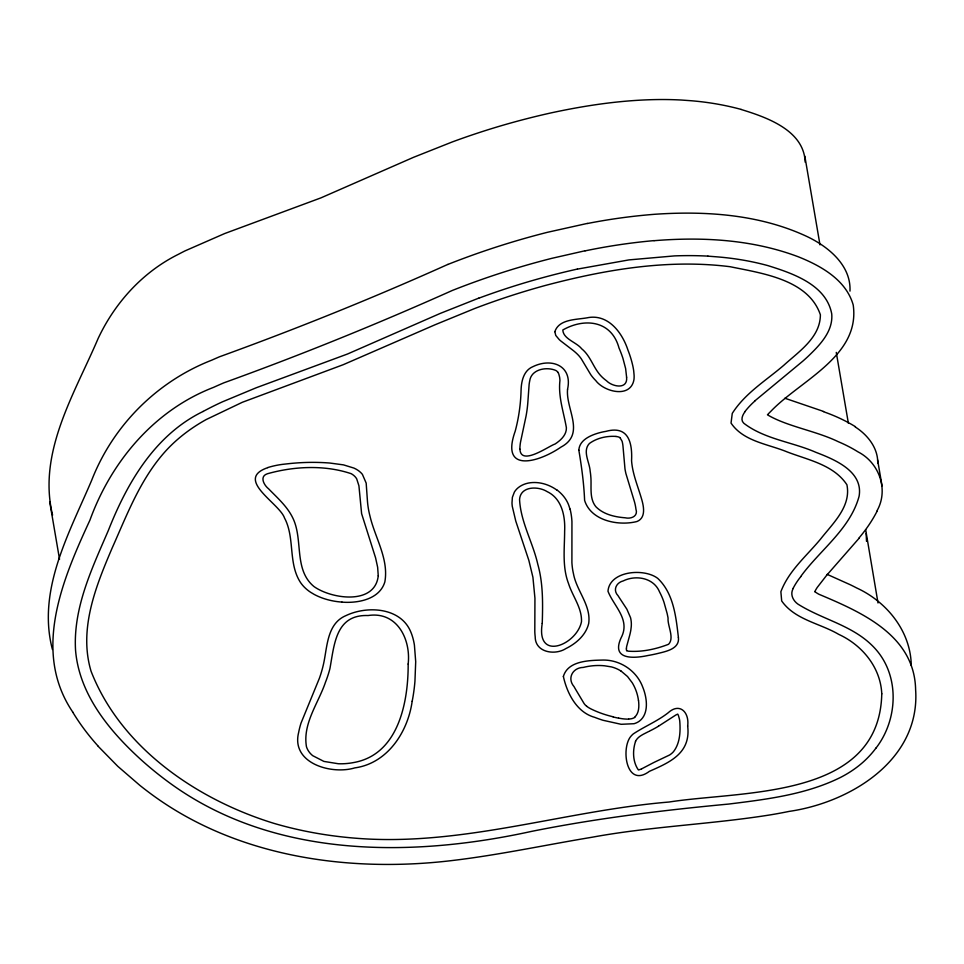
<?xml version="1.0" encoding="UTF-8"?>
<svg xmlns="http://www.w3.org/2000/svg" width="964" height="964" viewBox="0 0 964 964"><rect width="100%" height="100%" fill="white"/><g stroke="black" fill="none" stroke-linecap="round" stroke-linejoin="round"><path stroke-width="1.45" d="M805.169 162.157C804.096 130.297 766.633 117.283 741.075 109.462M849.983 291.104C851.2 265.221 828.088 246.471 806.832 236.445C759.716 214.466 706.178 210.791 654.966 214.261A420.545 301.997 -9.7 0 0 587.377 223.515M626.371 648.82L626.492 647.531A41.271 29.643 -9.7 0 1 626.696 646.302L629.661 635.409A109.414 78.578 -9.7 0 0 630.83 630.082L631.227 626.865A52.333 37.584 -9.7 0 0 630.552 617.695L626.877 609.2L619.021 597.234A100.738 72.336 -9.7 0 1 618.105 595.764C612.598 590.173 616.237 582.593 623.226 580.918C635.927 574.677 653.821 577.761 659.581 591.992A125.91 90.423 -9.7 0 1 664.039 602.452L667.1 613.369A295.394 212.128 -9.7 0 1 668.064 618.032C667.317 625.648 674.764 637.963 668.558 644.277C655.942 649.158 642.096 652.194 628.528 651.194A6.278 4.507 -9.7 0 1 626.696 650.688M412.17 701.25C407.929 731.941 387.504 763.416 354.74 767.898C331.592 774.936 290.718 763.404 298.671 732.363A132.285 95.002 -9.7 0 1 301.057 723.012L319.349 678.379A199.295 143.118 -9.7 0 0 323.543 663.931C327.362 646.808 326.88 623.455 346.16 615.514C367.513 605.404 401.301 607.428 411.05 632.589A90.869 65.251 -9.7 0 1 411.953 634.999L412.532 636.818A114.716 82.386 -9.7 0 1 413.773 641.663A140.334 100.786 -9.7 0 1 414.412 645.097L415.701 661.714L414.942 681.307A335.255 240.747 -9.7 0 1 412.194 701.25M793.312 588.341C789.396 594.68 793.709 602.054 799.662 605.175C823.075 619.43 851.381 625.395 871.54 644.916A104.895 75.325 -9.7 0 1 876.939 650.7C899.882 678.029 897.4 720.397 876.107 747.931M635.565 741.388C632.48 750.414 632.697 761.705 638.252 769.742A4.133 2.964 -9.7 0 0 638.493 769.959A12.46 8.941 -9.7 0 0 641.554 768.85M876.674 511.354C889.109 490.302 879.373 462.756 858.081 451.911A153.818 110.462 -9.7 0 0 838.174 441.657C815.99 430.86 787.118 426.522 767.452 414.809A79.614 57.177 -9.7 0 1 770.754 411.411C800.241 380.382 860.478 356.246 853.212 304.986C846.103 279.861 820.93 265.835 798.361 256.81C752.559 239.494 702.491 236.722 654.098 240.699M814.833 591.619L815.098 591.065A48.73 34.993 -9.7 0 1 817.279 587.389L826.63 575.339L859.334 537.972M745.064 411.664C742.629 414.785 740.147 420.051 743.846 423.28C764.633 439.259 792.408 441.994 815.99 452.369C834.595 459.503 863.383 471.3 859.105 496.219C850.212 529.176 819.954 549.998 800.65 576.617M755.125 400.65L802.747 361.211A247.109 177.46 -9.7 0 0 807.748 356.692C819.472 345.437 833.245 331.616 831.739 313.963C826.365 284.681 792.637 273.318 767.754 265.57A230.914 165.832 -9.7 0 0 717.529 256.894L707.925 256.147M634.601 717.264C639.228 713.083 639.192 706.046 638.505 700.322M658.448 726.229L675.812 715.023A24.907 17.882 -9.7 0 1 676.282 714.782L676.993 714.432A12.785 9.182 -9.7 0 1 677.716 714.119L678.114 714.83A22.594 16.231 -9.7 0 1 678.487 715.71L679.403 718.987A67.468 48.453 -9.7 0 1 679.765 721.229C680.56 731.483 680.078 743.111 673.559 751.595A18.665 13.4 -9.7 0 1 669.546 755.017L656.388 761.271A76.228 54.743 -9.7 0 0 652.592 763.139L641.59 768.886M203.151 411.447C155.12 434.668 127.188 482.687 108.354 530.453C92.002 568.435 72.987 607.923 75.554 650.351C79.181 693.96 108.631 729.941 139.647 758.451A479.59 344.413 -9.7 0 0 170.038 783.202C273.583 858.502 411.001 857.767 531.369 831.426C596.559 818.303 662.569 810.266 728.724 804.06C766.621 799.349 805.627 794.649 840.295 777.538A97.581 70.071 -9.7 0 0 863.539 761.753A106.052 76.156 -9.7 0 0 876.083 747.919M649.362 731.182L651.893 729.893A85.603 61.467 -9.7 0 0 658.448 726.241M648.724 731.495L643.747 734.026A46.356 33.294 -9.7 0 0 642.349 734.797L640.433 735.978A15.629 11.231 -9.7 0 0 635.505 741.376M447.886 264.401C372.899 298.081 296.767 328.76 219.503 356.776A386.721 277.716 -9.7 0 0 211.851 360.126C157.072 381.419 113.029 425.486 91.688 480.265C69.179 533.237 36.861 590.233 52.418 649.483M478.722 298.141L440.174 313.445L347.558 353.993L256.243 387.757L222.455 401.819A263.268 189.065 -9.7 0 0 203.139 411.435M267.775 467.648C233.77 479.313 279.849 503.389 284.561 518.138A72.734 52.225 -9.7 0 1 285.983 521.018C294.478 540.599 288.549 564.073 300.479 582.461A53.213 38.223 -9.7 0 0 310.613 592.282L314.156 594.39A63.431 45.549 -9.7 0 0 341.979 602.102M577.424 269.101L629.01 259.894L674.439 255.906A271.065 194.668 -9.7 0 1 707.925 256.123M585.088 250.761L551.794 258.34A598.27 429.631 -9.7 0 0 452.345 290.453C377.322 324 301.25 354.86 223.949 382.792A378.816 272.029 -9.7 0 0 213.586 387.359C154.336 410.17 111.27 461.358 89.929 520.162C62.6 579.244 31.716 651.495 72.842 712.203M587.353 223.419L547.347 232.324A598.27 429.631 -9.7 0 0 447.899 264.437M341.967 602.126C357.777 603.404 379.659 599.463 384.853 581.882C388.95 558.927 374.984 537.707 369.959 516.005A162.711 116.849 -9.7 0 1 367.465 501.316L366.175 483.109L362.404 474.36A28.944 20.786 -9.7 0 0 353.957 468.094L343.497 464.877L329.869 463.045A163.964 117.753 -9.7 0 0 290.321 463.503L282.705 464.335A63.202 45.392 -9.7 0 0 267.739 467.564M616.008 436.415C606.778 435.812 596.957 437.969 589.414 443.476C582.136 451.128 589.739 462.515 590.173 471.312A108.92 78.217 -9.7 0 1 590.763 476.108C591.824 486.218 588.932 498.111 595.848 506.69C603.356 514.402 614.707 516.981 625.094 517.788C630.926 519.198 638.409 516.355 635.939 509.125A97.834 70.252 -9.7 0 0 634.445 501.714L625.925 473.625A151.408 108.727 -9.7 0 1 624.985 468.962L623.057 446.983A59.997 43.091 -9.7 0 0 622.105 441.271L620.153 437.909M618.575 718.18L613.2 717.011M784.865 398.228L823.605 411.447M827.16 574.363L850.224 584.726A259.292 186.209 -9.7 0 1 856.671 587.968C886.904 601.801 910.775 631.36 911.269 665.509M621.105 671.089L627.528 676.535L632.276 682.825A86.495 62.118 -9.7 0 1 638.445 700.334M855.201 426.932C867.576 434.848 878.216 448.043 877.722 463.431M557.059 490.206C548.902 484.241 538.298 481.144 528.248 483.084A18.714 13.436 -9.7 0 0 514.366 492.11L512.378 497.328L511.992 502.979A79.422 57.033 -9.7 0 0 512.282 506.353L515.764 521.054L528.862 560.409L532.923 577.303L534.936 598.162L534.803 631.769A115.56 82.976 -9.7 0 0 535.201 636.794C535.141 652.58 555.023 655.592 565.916 648.555C576.195 643.506 586.004 634.987 588.703 623.419C591.245 605.344 576.484 590.787 573.447 573.64A111.607 80.145 -9.7 0 1 572.652 569.604A142.021 101.991 -9.7 0 1 571.905 562.687L571.941 521.693A126.139 90.592 -9.7 0 0 570.098 509.137M586.763 706.335L588.233 707.371A42.862 30.776 -9.7 0 0 590.932 708.901A100.208 71.963 -9.7 0 0 613.309 716.83M98.256 746.389L117.777 766.308L139.985 785.479A490.013 351.896 -9.7 0 0 148.095 791.757C232.553 855.683 343.811 872.528 447.067 861.129C495.761 855.695 543.708 845.247 592.017 837.246C650.893 826.401 710.902 824.341 769.971 814.929A347.209 249.339 -9.7 0 0 789.13 811.399C850.393 802.53 920.463 759.945 915.619 689.658C914.535 635.3 861.515 612.212 818.93 594.27A41.38 29.715 -9.7 0 1 814.809 591.631M570.025 509.149L568.639 504.979A55.767 40.042 -9.7 0 0 557.18 490.134M52.574 515.125C37.427 452.514 74.457 393.987 98.135 338.472C114.957 302.648 142.841 271.884 178.521 254.243A241.663 173.544 -9.7 0 1 184.907 250.941L224.66 233.553L320.879 197.897L413.496 157.337L452.044 142.033A557.505 400.361 -9.7 0 1 550.733 112.969C584.762 105.594 619.37 100.389 654.231 99.617A268.113 192.535 -9.7 0 1 681.247 100.027L690.863 100.714A230.914 165.832 -9.7 0 1 741.111 109.402M877.589 459.888L882.036 485.904M804.832 156.168L819.99 244.856M836.27 352.39L848.392 423.341M865.66 529.658L878.011 602.97M49.682 501.666L59.539 559.313M866.142 533.49L866.516 541.334M519.921 449.14C520.717 466.612 549.179 445.717 555.035 444.043C560.59 440.379 566.543 435.101 566.398 427.823C563.723 412.122 558.072 396.794 559.939 380.479A65.721 47.2 -9.7 0 0 559.578 377.069L558.867 374.297A15.484 11.11 -9.7 0 0 557.686 372.032M876.975 511.414A184.69 132.634 -9.7 0 1 859.105 537.876M585.112 250.869A427.847 307.251 -9.7 0 1 654.098 240.614M98.34 746.341A369.104 265.064 -9.7 0 1 72.782 712.227M793.143 588.305A89.724 64.431 -9.7 0 1 800.771 576.665M744.907 411.604A90.206 64.781 -9.7 0 1 755.222 400.711M478.771 298.201A557.505 400.361 -9.7 0 1 577.412 269.064M519.873 449.14A81.482 58.515 -9.7 0 1 520.548 441.982L526.031 416.207A232.999 167.326 -9.7 0 0 527.85 402.217L529.128 384.407A77.084 55.358 -9.7 0 1 529.718 380.888C531.284 369.067 546.889 366.453 555.975 370.538A8.507 6.109 -9.7 0 1 557.674 372.044M626.612 650.592A6.423 4.615 -9.7 0 1 626.48 648.832M634.782 717.421A8.049 5.784 -9.7 0 1 628.649 718.963M628.612 719.144A36.138 25.956 -9.7 0 1 618.623 718.084M586.751 706.347A20.738 14.894 -9.7 0 1 584.015 703.431L575.568 689.296A131.417 94.376 -9.7 0 1 574.062 686.633C566.832 678.391 572.7 667.582 583.256 667.425A45.344 32.559 -9.7 0 1 604.609 665.799L611.501 666.919A34.186 24.546 -9.7 0 1 621.081 671.113M615.984 436.511A7.929 5.7 -9.7 0 1 620.262 437.825M823.425 411.688A174.183 125.079 -9.7 0 1 855.454 426.715M567.555 389.311C565.627 409.206 585.907 433.908 560.952 447.115C539.129 462.178 499.906 474.023 515.21 431.161C518.765 417.87 520.693 404.229 521.066 390.48C521.295 381.383 523.56 370.477 532.984 366.633C551.818 357.451 572.761 365.802 567.555 389.311M542.25 623.346C535.755 662.232 577.087 644.699 581.497 621.587C582.015 607.778 572.568 596.355 568.567 583.666C562.096 566.868 564.567 548.624 564.639 531.092C565.35 516.294 561.952 498.617 547.166 491.64C538.225 485.964 520.355 485.928 519.56 499.617C520.753 522.211 532.863 542.431 537.792 564.277C543.214 583.485 542.828 603.597 542.25 623.346M678.391 637.373C679.897 648.844 666.196 651.387 657.894 653.459A107.474 77.18 -9.7 0 1 648.073 655.484C631.287 659.123 610.2 659.087 621.985 636.023C629.673 618.768 613.61 605.802 607.983 591.233C609.573 570.724 644.277 567.904 657.761 578.4C673.643 593.378 675.993 616.803 678.391 637.373M563.374 676.463C567.013 693.092 576.665 712.408 594.655 717.324A125.947 90.447 -9.7 0 0 603.03 720.277L621.141 724.301L634.023 723.711A13.508 9.7 -9.7 0 0 639.566 721C646.651 715.517 647.206 705.479 645.711 697.321A97.231 69.83 -9.7 0 0 642.687 686.995C636.71 670.932 620.527 659.991 603.428 660.051C589.751 660.376 567.977 660.521 563.374 676.463M408.17 664.039C408.326 702.009 398.542 754.222 354.198 762.452A49.73 35.716 -9.7 0 1 338.364 763.753L323.916 761.415L312.685 755.656A31.125 22.353 -9.7 0 1 306.456 746.726C302.491 723.615 318.373 703.214 325.483 682.247A197.753 142.009 -9.7 0 0 329.905 668.691C334.327 644.856 335.508 614.297 368.091 615.538C396.939 611.056 410.989 639.12 408.17 664.039M687.669 726.037C691.007 753.197 669.86 762.331 649.399 771.333C627.082 787.998 621.178 751.378 629.733 737.87A21.473 15.424 -9.7 0 1 633.288 733.905C644.554 726.446 657.267 721.277 668.028 712.902C679.885 701.985 689.537 712.613 687.669 726.037M578.858 450.284C581.629 466.865 583.919 483.506 584.606 500.364C590.896 520.873 618.539 526.199 636.975 521.512C646.326 517.764 643.675 505.883 641.409 498.4C637.77 485.94 632.505 473.782 631.565 460.708C632.444 442.765 628.576 425.136 605.874 431.378A43.97 31.571 -9.7 0 0 596.861 433.523C588.992 436.041 579.231 440.813 578.858 450.284M554.854 331.664L555.758 335.436L559.253 339.617A59.527 42.753 -9.7 0 0 560.988 341.123L573.351 350.607A102.666 73.734 -9.7 0 1 575.195 352.161L575.532 352.463A65.66 47.152 -9.7 0 1 577.701 354.499L578.605 355.439A53.466 38.403 -9.7 0 1 581.388 358.982L590.703 374.586A65.227 46.838 -9.7 0 0 595.74 380.563C604.32 392.047 630.793 398.638 633.975 379.503A53.791 38.632 -9.7 0 0 634.095 375.201L633.71 370.899A130.984 94.062 -9.7 0 0 632.637 365.115A203.934 146.444 -9.7 0 0 627.95 350.101C622.467 333.243 608.959 314.589 588.932 317.481C577.593 319.891 559.241 318.445 554.854 331.664M881.771 693.827C879.457 799.566 742.943 790.468 669.076 802.024C568.423 810.363 470.324 843.946 368.609 839.054A340.147 244.266 -9.7 0 1 274.077 823.401C197.524 799.915 120.97 748.1 91.062 671.233C78.482 629.251 95.773 586.341 112.161 548.022C127.152 514.39 140.443 478.903 165.531 451.2A151.3 108.655 -9.7 0 1 206.236 419.533L242.35 402.277L343.208 364.705L435.15 324.723L474.782 308.48A561.675 403.362 -9.7 0 1 545.022 285.549C605.127 269.607 667.98 258.846 730.194 266.727C761.801 273.294 808.398 279.379 820.388 314.794C820.328 337.557 798.867 351.511 783.756 365.32C765.994 380.563 745.015 393.24 732.266 413.399L731.037 423.076C743.365 441.44 767.995 444.006 787.094 451.887C808.085 459.985 833.691 464.732 846.91 484.759C851.381 506.51 832.751 523.488 820.569 539.069C806.615 555.927 788.721 570.736 780.876 591.727L781.684 600.933C794.794 619.756 819.834 623.262 838.656 634.324C862.165 645.121 880.578 667.329 881.771 693.827M626.6 377.189C627.901 389.914 612.333 386.805 606.513 380.768A56.611 40.645 -9.7 0 1 601.584 376.562C593.426 368.441 590.872 356.21 581.762 348.86C576.52 342.172 563.217 339.111 562.819 329.989C584.148 317.771 611.477 320.096 619.021 348.04A212.092 152.312 -9.7 0 1 622.961 358.439L625.624 368.549L626.6 377.189M378.25 575.821C374.996 605.549 331.206 598.981 313.878 586.474C293.43 569.435 303.527 539.43 292.67 517.704C287.079 506.257 277.295 497.798 268.582 488.796C263.979 485.217 259.208 476.361 267.377 473.758C294.201 466.227 324.579 464.744 351.185 473.686A20.533 14.749 -9.7 0 1 356.692 478.843L358.921 485.772L361.608 513.655L375.586 557.855L377.647 567.266L378.25 575.821"/></g></svg>
